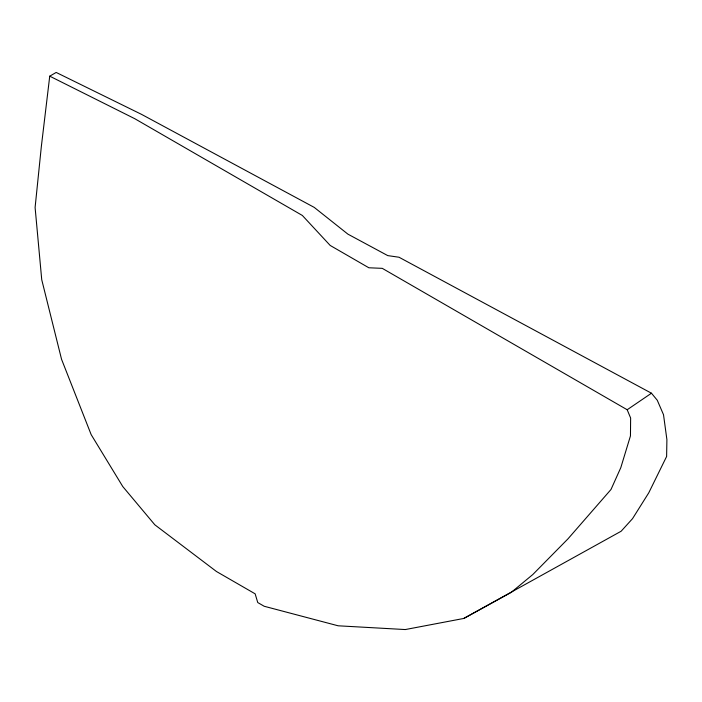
<?xml version="1.0" encoding="UTF-8"?>
<svg xmlns="http://www.w3.org/2000/svg" width="702" height="702" viewBox="0 0 702 702"><rect width="100%" height="100%" fill="white"/><g stroke="black" fill="none" stroke-linecap="round" stroke-linejoin="round"><path stroke-width="1.05" d="M49.737 76.167L41.348 146.455L35.1 207.494L41.734 279.703L61.539 359.248L91.163 434.626L122.78 486.556L154.826 524.798L216.479 571.516L255.151 593.839L257.748 602.544L264.198 606.265L338.153 625.798L405.291 629.554L463.82 618.444L511.205 592.4L532.757 574.578L567.953 538.882L610.994 489.487L620.796 467.672L630.457 435.898L630.633 418.032L627.184 409.749L382.274 268.348L368.857 267.778L330.186 245.446L302.351 215.461L134.784 118.708L49.737 76.167L56.178 72.446L141.497 114.347L314.224 207.388L347.894 234.135L387.75 255.607L399.017 257.239L651.465 393.217L657.265 400.237L663.513 414.715L666.9 439.636L666.619 456.476L648.788 492.778L632.528 518.664L621.13 531.238L463.82 618.444M627.184 409.749L651.465 393.217"/></g></svg>
